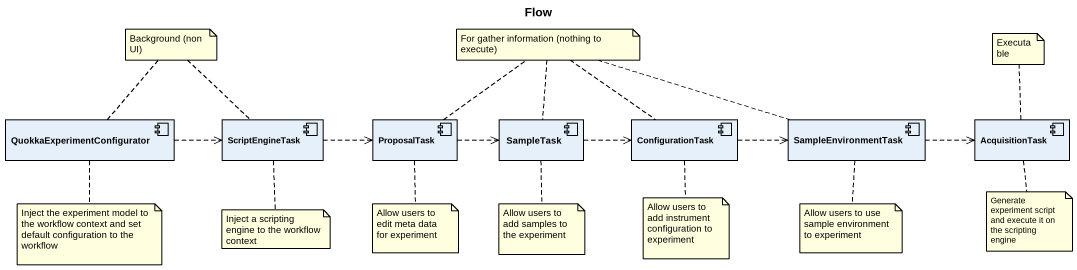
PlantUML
@startuml
title Flow
component QuokkaExperimentConfigurator
component ScriptEngineTask
component ProposalTask
component SampleTask
component ConfigurationTask
component SampleEnvironmentTask
component AcquisitionTask
QuokkaExperimentConfigurator .right.> ScriptEngineTask
ScriptEngineTask .right.> ProposalTask
ProposalTask .right.> SampleTask
SampleTask .right.> ConfigurationTask
ConfigurationTask .right.> SampleEnvironmentTask
SampleEnvironmentTask .right.> AcquisitionTask
note as N1
  Background (non UI)
end note
N1 .. QuokkaExperimentConfigurator
N1 .. ScriptEngineTask
note as N2
  For gather information (nothing to execute)
end note
N2 .. ProposalTask
N2 .. SampleTask
N2 .. ConfigurationTask
N2 .. SampleEnvironmentTask
note top of AcquisitionTask : Executable
note bottom of QuokkaExperimentConfigurator : Inject the experiment model to the workflow context and set default configuration to the workflow
note bottom of ProposalTask : Allow users to edit meta data for experiment
note bottom of SampleTask : Allow users to add samples to the experiment
note bottom of ConfigurationTask : Allow users to add instrument configuration to experiment
note bottom of SampleEnvironmentTask : Allow users to use sample environment to experiment
note bottom of AcquisitionTask : Generate experiment script and execute it on the scripting engine
note bottom of ScriptEngineTask : Inject a scripting engine to the workflow context
@enduml
